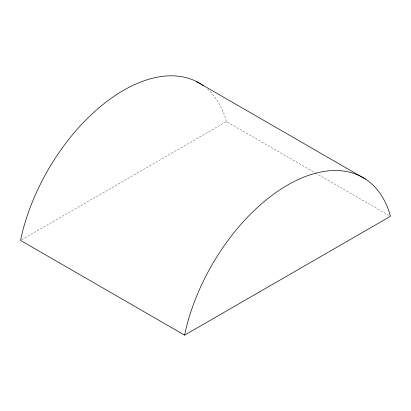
<?xml version="1.0" encoding="UTF-8"?>
<svg xmlns="http://www.w3.org/2000/svg" width="411" height="411" viewBox="0 0 411 411"><rect width="100%" height="100%" fill="white"/><g stroke="black" fill="none" stroke-linecap="round" stroke-linejoin="round"><path stroke-width="0.31" stroke-dasharray="2.06 1.54" d="M21.66 239.788L226.394 121.584L314.816 172.635M315.371 172.959L389.34 215.662M226.394 121.584L225.023 116.935A151.007 87.183 -60 0 0 206.687 88.365"/><path stroke-width="0.62" d="M184.606 335.145L185.978 328.913A151.007 87.183 -60 0 1 287.53 185.089A151.007 87.183 -60 0 1 389.083 211.655L390.45 216.304L184.606 335.145L20.55 240.425L21.917 234.198A151.007 87.183 -60 0 1 101.635 105.581A151.007 87.183 -60 0 1 203.322 85.704M196.566 81.584L365.369 179.042"/></g></svg>
